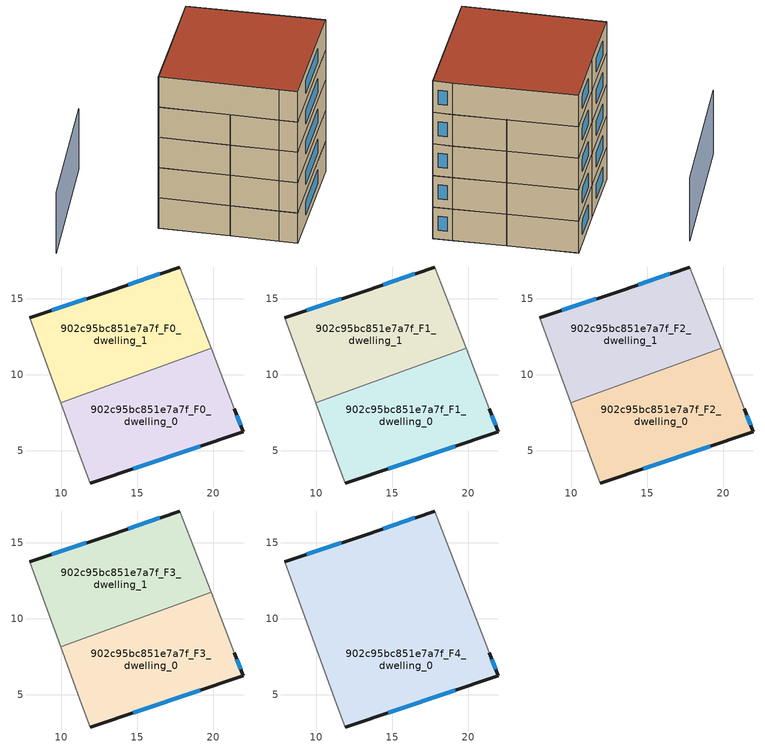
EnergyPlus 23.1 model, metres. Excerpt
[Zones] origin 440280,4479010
902c95bc851e7a7f_F0_dwelling_0
 floor ground (EU_floor_Construction): 21.96,6.24 21.4,7.74 19.86,11.75 9.97,8.16 11.36,4.34 11.91,2.87 z0
 wall outside (EU_wall_Construction): 21.4,7.74 21.96,6.24 11.91,2.87 z0:3
 wall adiabatic (EU_wall_Construction): 11.91,2.87 11.36,4.34 9.97,8.16 / 19.86,11.75 21.4,7.74 z0:3
 wall to 902c95bc851e7a7f_F0_dwelling_1 (EU_wall_Construction): 9.97,8.16 19.86,11.75 z0:3
 window (EU_Window_Construction): 21.56,7.32 21.81,6.66 / 19.14,5.29 14.73,3.82 z0.84:2.16
902c95bc851e7a7f_F0_dwelling_1
 floor ground (EU_floor_Construction): 19.86,11.75 17.81,17.08 13.08,15.47 7.94,13.76 9.97,8.16 z0
 wall outside (EU_wall_Construction): 7.94,13.76 13.08,15.47 17.81,17.08 z0:3
 wall adiabatic (EU_wall_Construction): 9.97,8.16 7.94,13.76 / 17.81,17.08 19.86,11.75 z0:3
 window (EU_Window_Construction): 9.38,14.24 11.64,14.99 / 14.41,15.92 16.48,16.63 z0.84:2.16
902c95bc851e7a7f_F1_dwelling_0
 floor to 902c95bc851e7a7f_F0_dwelling_0 (EU_floor_Construction): 21.96,6.24 21.4,7.74 19.86,11.75 9.97,8.16 11.36,4.34 11.91,2.87 z3
 wall outside (EU_wall_Construction): 21.4,7.74 21.96,6.24 11.91,2.87 z3:6
 wall adiabatic (EU_wall_Construction): 11.91,2.87 11.36,4.34 9.97,8.16 / 19.86,11.75 21.4,7.74 z3:6
 wall to 902c95bc851e7a7f_F1_dwelling_1 (EU_wall_Construction): 9.97,8.16 19.86,11.75 z3:6
 window (EU_Window_Construction): 21.56,7.32 21.81,6.66 / 19.14,5.29 14.73,3.82 z3.84:5.16
902c95bc851e7a7f_F1_dwelling_1
 floor to 902c95bc851e7a7f_F0_dwelling_1 (EU_floor_Construction): 19.86,11.75 17.81,17.08 13.08,15.47 7.94,13.76 9.97,8.16 z3
 wall outside (EU_wall_Construction): 7.94,13.76 13.08,15.47 17.81,17.08 z3:6
 wall adiabatic (EU_wall_Construction): 9.97,8.16 7.94,13.76 / 17.81,17.08 19.86,11.75 z3:6
 window (EU_Window_Construction): 9.38,14.24 11.64,14.99 / 14.41,15.92 16.48,16.63 z3.84:5.16
902c95bc851e7a7f_F2_dwelling_0
 floor to 902c95bc851e7a7f_F1_dwelling_0 (EU_floor_Construction): 21.96,6.24 21.4,7.74 19.86,11.75 9.97,8.16 11.36,4.34 11.91,2.87 z6
 wall outside (EU_wall_Construction): 21.4,7.74 21.96,6.24 11.91,2.87 z6:9
 wall adiabatic (EU_wall_Construction): 11.91,2.87 11.36,4.34 9.97,8.16 / 19.86,11.75 21.4,7.74 z6:9
 wall to 902c95bc851e7a7f_F2_dwelling_1 (EU_wall_Construction): 9.97,8.16 19.86,11.75 z6:9
 window (EU_Window_Construction): 21.56,7.32 21.81,6.66 / 19.14,5.29 14.73,3.82 z6.84:8.16
902c95bc851e7a7f_F2_dwelling_1
 floor to 902c95bc851e7a7f_F1_dwelling_1 (EU_floor_Construction): 19.86,11.75 17.81,17.08 13.08,15.47 7.94,13.76 9.97,8.16 z6
 wall outside (EU_wall_Construction): 7.94,13.76 13.08,15.47 17.81,17.08 z6:9
 wall adiabatic (EU_wall_Construction): 9.97,8.16 7.94,13.76 / 17.81,17.08 19.86,11.75 z6:9
 window (EU_Window_Construction): 9.38,14.24 11.64,14.99 / 14.41,15.92 16.48,16.63 z6.84:8.16
902c95bc851e7a7f_F3_dwelling_0
 floor to 902c95bc851e7a7f_F2_dwelling_0 (EU_floor_Construction): 21.96,6.24 21.4,7.74 19.86,11.75 9.97,8.16 11.36,4.34 11.91,2.87 z9
 wall outside (EU_wall_Construction): 21.4,7.74 21.96,6.24 11.91,2.87 z9:12
 wall adiabatic (EU_wall_Construction): 11.91,2.87 11.36,4.34 9.97,8.16 / 19.86,11.75 21.4,7.74 z9:12
 wall to 902c95bc851e7a7f_F3_dwelling_1 (EU_wall_Construction): 9.97,8.16 19.86,11.75 z9:12
 window (EU_Window_Construction): 21.56,7.32 21.81,6.66 / 19.14,5.29 14.73,3.82 z9.84:11.16
902c95bc851e7a7f_F3_dwelling_1
 floor to 902c95bc851e7a7f_F2_dwelling_1 (EU_floor_Construction): 19.86,11.75 17.81,17.08 13.08,15.47 7.94,13.76 9.97,8.16 z9
 wall outside (EU_wall_Construction): 7.94,13.76 13.08,15.47 17.81,17.08 z9:12
 wall adiabatic (EU_wall_Construction): 9.97,8.16 7.94,13.76 / 17.81,17.08 19.86,11.75 z9:12
 window (EU_Window_Construction): 9.38,14.24 11.64,14.99 / 14.41,15.92 16.48,16.63 z9.84:11.16
902c95bc851e7a7f_F4_dwelling_0
 floor to 902c95bc851e7a7f_F3_dwelling_0 (EU_floor_Construction): 21.96,6.24 21.4,7.74 19.86,11.75 9.97,8.16 11.36,4.34 11.91,2.87 z12
 floor to 902c95bc851e7a7f_F3_dwelling_1 (EU_floor_Construction): 19.86,11.75 17.81,17.08 13.08,15.47 7.94,13.76 9.97,8.16 z12
 wall outside (EU_wall_Construction): 7.94,13.76 13.08,15.47 17.81,17.08 / 21.4,7.74 21.96,6.24 11.91,2.87 z12:15
 wall adiabatic (EU_wall_Construction): 11.91,2.87 11.36,4.34 7.94,13.76 / 17.81,17.08 21.4,7.74 z12:15
 window (EU_Window_Construction): 19.14,5.29 14.73,3.82 / 9.38,14.24 11.64,14.99 / 14.41,15.92 16.48,16.63 / 21.56,7.32 21.81,6.66 z12.84:14.16
 roof outside (EU_roof_Construction): 17.81,17.08 21.4,7.74 21.96,6.24 11.91,2.87 11.36,4.34 7.94,13.76 13.08,15.47 z15
shading: 21.2,7.49 17.81,17.09 z0:9; 11.88,23.7 0.59,19.08 z0:6
[Building]
EU S2 Campaign: North Axis=0; Terrain=City; Solar Distribution=FullExterior
[Site:Location]
Madrid: Latitude=40.5; Longitude=-3.5; Time Zone=1; Elevation=609
[SizingPeriod:WeatherFileDays]
AnnualSizingPeriod: Begin Month=1; Begin Day of Month=1; End Month=12; End Day of Month=31; Day of Week for Start Day=Monday; Use Weather File Daylight Saving Period=No; Use Weather File Rain and Snow Indicators=No
[MATERIAL]
EU_InternalMass_Material: Roughness=MediumRough; Thickness=0.1; Conductivity=1; Density=1800; Specific Heat=900; Thermal Absorptance=0.9; Solar Absorptance=0.7; Visible Absorptance=0.7
[MATERIAL:NOMASS] Roughness=MediumRough; Thermal Absorptance=0.9; Solar Absorptance=0.7; Visible Absorptance=0.7
Name | Thermal Resistance
EU_wall_NoMass; EU_roof_NoMass | 2.16768
EU_floor_NoMass | 1.14339
[WINDOWMATERIAL:SIMPLEGLAZINGSYSTEM]
EU_Window_SimpleGlazing: UFactor=3.23888; Solar Heat Gain Coefficient=0.85; Visible Transmittance=0.85
[CONSTRUCTION]
EU_wall_Construction: EU_wall_NoMass
EU_roof_Construction: EU_roof_NoMass
EU_floor_Construction: EU_floor_NoMass
EU_InternalMass_Construction: EU_InternalMass_Material
EU_Window_Construction: EU_Window_SimpleGlazing
[ZONE] Type=1; Multiplier=1; Ceiling Height=autocalculate; Floor Area=autocalculate; Part of Total Floor Area=Yes
Name | Volume
902c95bc851e7a7f_F0_dwelling_0; 902c95bc851e7a7f_F1_dwelling_0; 902c95bc851e7a7f_F2_dwelling_0; 902c95bc851e7a7f_F3_dwelling_0 | 182.851
902c95bc851e7a7f_F4_dwelling_0 | 365.69
902c95bc851e7a7f_F0_dwelling_1; 902c95bc851e7a7f_F1_dwelling_1; 902c95bc851e7a7f_F2_dwelling_1; 902c95bc851e7a7f_F3_dwelling_1 | 182.847
[INTERNALMASS] Construction=EU_InternalMass_Construction
Name | Zone or ZoneList | Surface Area
902c95bc851e7a7f_F0_dwelling_0_EU_InternalMass | 902c95bc851e7a7f_F0_dwelling_0 | 60.9502
902c95bc851e7a7f_F0_dwelling_1_EU_InternalMass | 902c95bc851e7a7f_F0_dwelling_1 | 60.9488
902c95bc851e7a7f_F1_dwelling_0_EU_InternalMass | 902c95bc851e7a7f_F1_dwelling_0 | 60.9502
902c95bc851e7a7f_F1_dwelling_1_EU_InternalMass | 902c95bc851e7a7f_F1_dwelling_1 | 60.9488
902c95bc851e7a7f_F2_dwelling_0_EU_InternalMass | 902c95bc851e7a7f_F2_dwelling_0 | 60.9502
902c95bc851e7a7f_F2_dwelling_1_EU_InternalMass | 902c95bc851e7a7f_F2_dwelling_1 | 60.9488
902c95bc851e7a7f_F3_dwelling_0_EU_InternalMass | 902c95bc851e7a7f_F3_dwelling_0 | 60.9502
902c95bc851e7a7f_F3_dwelling_1_EU_InternalMass | 902c95bc851e7a7f_F3_dwelling_1 | 60.9488
902c95bc851e7a7f_F4_dwelling_0_EU_InternalMass | 902c95bc851e7a7f_F4_dwelling_0 | 121.899
[OTHEREQUIPMENT] Fuel Type=Electricity; Design Level Calculation Method=Watts/Area; Power per Zone Floor Area=1; Fraction Latent=0; Fraction Radiant=0; Fraction Lost=0; Carbon Dioxide Generation Rate=0; EndUse Subcategory=EU_Step8_InternalGains
Name | Zone or ZoneList or Space or SpaceList | Schedule
EU_Step8_InternalGain_902c95bc851e7a7f_F0_dwelling_0_f000 | 902c95bc851e7a7f_F0_dwelling_0 | EU_Step8_GainSchedule_902c95bc851e7a7f_F0_dwelling_0_f000
EU_Step8_InternalGain_902c95bc851e7a7f_F0_dwelling_1_f000 | 902c95bc851e7a7f_F0_dwelling_1 | EU_Step8_GainSchedule_902c95bc851e7a7f_F0_dwelling_1_f000
EU_Step8_InternalGain_902c95bc851e7a7f_F1_dwelling_0_f000 | 902c95bc851e7a7f_F1_dwelling_0 | EU_Step8_GainSchedule_902c95bc851e7a7f_F1_dwelling_0_f000
EU_Step8_InternalGain_902c95bc851e7a7f_F1_dwelling_1_f000 | 902c95bc851e7a7f_F1_dwelling_1 | EU_Step8_GainSchedule_902c95bc851e7a7f_F1_dwelling_1_f000
EU_Step8_InternalGain_902c95bc851e7a7f_F2_dwelling_0_f000 | 902c95bc851e7a7f_F2_dwelling_0 | EU_Step8_GainSchedule_902c95bc851e7a7f_F2_dwelling_0_f000
EU_Step8_InternalGain_902c95bc851e7a7f_F2_dwelling_1_f000 | 902c95bc851e7a7f_F2_dwelling_1 | EU_Step8_GainSchedule_902c95bc851e7a7f_F2_dwelling_1_f000
EU_Step8_InternalGain_902c95bc851e7a7f_F3_dwelling_0_f000 | 902c95bc851e7a7f_F3_dwelling_0 | EU_Step8_GainSchedule_902c95bc851e7a7f_F3_dwelling_0_f000
EU_Step8_InternalGain_902c95bc851e7a7f_F3_dwelling_1_f000 | 902c95bc851e7a7f_F3_dwelling_1 | EU_Step8_GainSchedule_902c95bc851e7a7f_F3_dwelling_1_f000
EU_Step8_InternalGain_902c95bc851e7a7f_F4_dwelling_0_f000 | 902c95bc851e7a7f_F4_dwelling_0 | EU_Step8_GainSchedule_902c95bc851e7a7f_F4_dwelling_0_f000
[ZONEVENTILATION:DESIGNFLOWRATE] Schedule=EU_AlwaysOn; Design Flow Rate Calculation Method=AirChanges/Hour; Air Changes per Hour=0.480546; Ventilation Type=Natural; Fan Pressure Rise=0; Fan Total Efficiency=1; Constant Term Coefficient=1; Temperature Term Coefficient=0; Velocity Term Coefficient=0; Velocity Squared Term Coefficient=0; Minimum Indoor Temperature=-100; Maximum Indoor Temperature=100; Delta Temperature=-100; Minimum Outdoor Temperature=-100; Maximum Outdoor Temperature=100; Maximum Wind Speed=40
Name | Zone or ZoneList or Space or SpaceList
EU_ConstantAir_902c95bc851e7a7f_F0_dwelling_0 | 902c95bc851e7a7f_F0_dwelling_0
EU_ConstantAir_902c95bc851e7a7f_F0_dwelling_1 | 902c95bc851e7a7f_F0_dwelling_1
EU_ConstantAir_902c95bc851e7a7f_F1_dwelling_0 | 902c95bc851e7a7f_F1_dwelling_0
EU_ConstantAir_902c95bc851e7a7f_F1_dwelling_1 | 902c95bc851e7a7f_F1_dwelling_1
EU_ConstantAir_902c95bc851e7a7f_F2_dwelling_0 | 902c95bc851e7a7f_F2_dwelling_0
EU_ConstantAir_902c95bc851e7a7f_F2_dwelling_1 | 902c95bc851e7a7f_F2_dwelling_1
EU_ConstantAir_902c95bc851e7a7f_F3_dwelling_0 | 902c95bc851e7a7f_F3_dwelling_0
EU_ConstantAir_902c95bc851e7a7f_F3_dwelling_1 | 902c95bc851e7a7f_F3_dwelling_1
EU_ConstantAir_902c95bc851e7a7f_F4_dwelling_0 | 902c95bc851e7a7f_F4_dwelling_0
[HVACTEMPLATE:THERMOSTAT] Constant Heating Setpoint=20; Constant Cooling Setpoint=50
EU_HeatOnly_902c95bc851e7a7f_F0_dwelling_0; EU_HeatOnly_902c95bc851e7a7f_F0_dwelling_1; EU_HeatOnly_902c95bc851e7a7f_F1_dwelling_0; EU_HeatOnly_902c95bc851e7a7f_F1_dwelling_1; EU_HeatOnly_902c95bc851e7a7f_F2_dwelling_0; EU_HeatOnly_902c95bc851e7a7f_F2_dwelling_1; EU_HeatOnly_902c95bc851e7a7f_F3_dwelling_0; EU_HeatOnly_902c95bc851e7a7f_F3_dwelling_1; EU_HeatOnly_902c95bc851e7a7f_F4_dwelling_0
[HVACTEMPLATE:ZONE:IDEALLOADSAIRSYSTEM] System Availability Schedule=EU_AlwaysOn; Maximum Heating Supply Air Temperature=50; Minimum Cooling Supply Air Temperature=13; Maximum Heating Supply Air Humidity Ratio=0.0156; Minimum Cooling Supply Air Humidity Ratio=0.0077; Heating Limit=NoLimit; Cooling Limit=NoLimit; Heating Availability Schedule=EU_AlwaysOn; Cooling Availability Schedule=EU_CoolingOff; Dehumidification Control Type=ConstantSensibleHeatRatio; Cooling Sensible Heat Ratio=0.7; Dehumidification Setpoint=60; Humidification Control Type=None; Humidification Setpoint=30; Outdoor Air Method=None; Outdoor Air Flow Rate per Person=0.00944; Outdoor Air Flow Rate per Zone Floor Area=0; Outdoor Air Flow Rate per Zone=0; Demand Controlled Ventilation Type=None; Outdoor Air Economizer Type=NoEconomizer; Heat Recovery Type=None; Sensible Heat Recovery Effectiveness=0.7; Latent Heat Recovery Effectiveness=0.65
Name | Template Thermostat
902c95bc851e7a7f_F0_dwelling_0 | EU_HeatOnly_902c95bc851e7a7f_F0_dwelling_0
902c95bc851e7a7f_F0_dwelling_1 | EU_HeatOnly_902c95bc851e7a7f_F0_dwelling_1
902c95bc851e7a7f_F1_dwelling_0 | EU_HeatOnly_902c95bc851e7a7f_F1_dwelling_0
902c95bc851e7a7f_F1_dwelling_1 | EU_HeatOnly_902c95bc851e7a7f_F1_dwelling_1
902c95bc851e7a7f_F2_dwelling_0 | EU_HeatOnly_902c95bc851e7a7f_F2_dwelling_0
902c95bc851e7a7f_F2_dwelling_1 | EU_HeatOnly_902c95bc851e7a7f_F2_dwelling_1
902c95bc851e7a7f_F3_dwelling_0 | EU_HeatOnly_902c95bc851e7a7f_F3_dwelling_0
902c95bc851e7a7f_F3_dwelling_1 | EU_HeatOnly_902c95bc851e7a7f_F3_dwelling_1
902c95bc851e7a7f_F4_dwelling_0 | EU_HeatOnly_902c95bc851e7a7f_F4_dwelling_0
[SIZING:ZONE] Zone Cooling Design Supply Air Temperature Input Method=SupplyAirTemperature; Zone Cooling Design Supply Air Temperature=13; Zone Heating Design Supply Air Temperature Input Method=SupplyAirTemperature; Zone Heating Design Supply Air Temperature=50; Zone Cooling Design Supply Air Humidity Ratio=0.008; Zone Heating Design Supply Air Humidity Ratio=0.008; Cooling Design Air Flow Method=DesignDay; Cooling Design Air Flow Rate=0; Cooling Minimum Air Flow per Zone Floor Area=0.000762; Cooling Minimum Air Flow=0; Cooling Minimum Air Flow Fraction=0.2; Heating Design Air Flow Method=DesignDay; Heating Design Air Flow Rate=0; Heating Maximum Air Flow per Zone Floor Area=0.002032; Heating Maximum Air Flow=0.141576; Heating Maximum Air Flow Fraction=0.3; Account for Dedicated Outdoor Air System=No; Dedicated Outdoor Air System Control Strategy=NeutralSupplyAir; Dedicated Outdoor Air Low Setpoint Temperature for Design=autosize; Dedicated Outdoor Air High Setpoint Temperature for Design=autosize; Zone Load Sizing Method=Sensible Load Only No Latent Load; Zone Latent Cooling Design Supply Air Humidity Ratio Input Method=HumidityRatioDifference; Zone Cooling Design Supply Air Humidity Ratio Difference=0.005; Zone Latent Heating Design Supply Air Humidity Ratio Input Method=HumidityRatioDifference; Zone Humidification Design Supply Air Humidity Ratio Difference=0.005
902c95bc851e7a7f_F0_dwelling_0; 902c95bc851e7a7f_F0_dwelling_1; 902c95bc851e7a7f_F1_dwelling_0; 902c95bc851e7a7f_F1_dwelling_1; 902c95bc851e7a7f_F2_dwelling_0; 902c95bc851e7a7f_F2_dwelling_1; 902c95bc851e7a7f_F3_dwelling_0; 902c95bc851e7a7f_F3_dwelling_1; 902c95bc851e7a7f_F4_dwelling_0
[SCHEDULE:CONSTANT]
Name | Hourly Value
EU_AlwaysOn | 1
EU_CoolingOff | 0
[SCHEDULE:FILE] Column Number=1; Rows to Skip at Top=0; Number of Hours of Data=8760; Column Separator=Comma; Interpolate to Timestep=No; Minutes per Item=60; Adjust Schedule for Daylight Savings=Yes
Name | File
EU_Step8_GainSchedule_902c95bc851e7a7f_F0_dwelling_0_f000 | ../../schedules/902c95bc851e7a7f/902c95bc851e7a7f_F0_dwelling_0_f000_gain.csv
EU_Step8_GainSchedule_902c95bc851e7a7f_F0_dwelling_1_f000 | ../../schedules/902c95bc851e7a7f/902c95bc851e7a7f_F0_dwelling_1_f000_gain.csv
EU_Step8_GainSchedule_902c95bc851e7a7f_F1_dwelling_0_f000 | ../../schedules/902c95bc851e7a7f/902c95bc851e7a7f_F1_dwelling_0_f000_gain.csv
EU_Step8_GainSchedule_902c95bc851e7a7f_F1_dwelling_1_f000 | ../../schedules/902c95bc851e7a7f/902c95bc851e7a7f_F1_dwelling_1_f000_gain.csv
EU_Step8_GainSchedule_902c95bc851e7a7f_F2_dwelling_0_f000 | ../../schedules/902c95bc851e7a7f/902c95bc851e7a7f_F2_dwelling_0_f000_gain.csv
EU_Step8_GainSchedule_902c95bc851e7a7f_F2_dwelling_1_f000 | ../../schedules/902c95bc851e7a7f/902c95bc851e7a7f_F2_dwelling_1_f000_gain.csv
EU_Step8_GainSchedule_902c95bc851e7a7f_F3_dwelling_0_f000 | ../../schedules/902c95bc851e7a7f/902c95bc851e7a7f_F3_dwelling_0_f000_gain.csv
EU_Step8_GainSchedule_902c95bc851e7a7f_F3_dwelling_1_f000 | ../../schedules/902c95bc851e7a7f/902c95bc851e7a7f_F3_dwelling_1_f000_gain.csv
EU_Step8_GainSchedule_902c95bc851e7a7f_F4_dwelling_0_f000 | ../../schedules/902c95bc851e7a7f/902c95bc851e7a7f_F4_dwelling_0_f000_gain.csv
